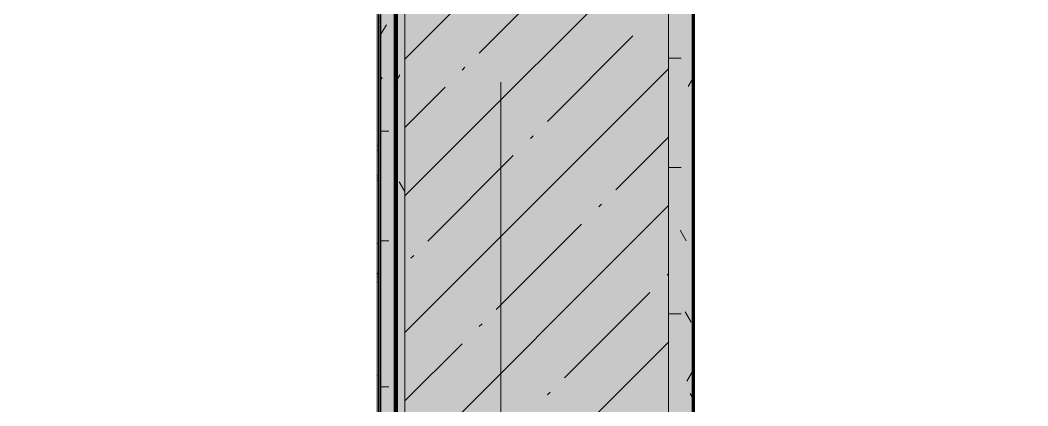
# Model space of a CAD drawing. Header units: millimetres. Extents: x -3817 to 677485, y -22715 to 103890.
# Drawn here: x 107053 to 107894, y 8845 to 9167 of the extents above; entities that cross this region are included whole.
import ezdxf

# ---------------------------------------------------------------- set-up
doc = ezdxf.new("R2010")
doc.units = ezdxf.units.MM
doc.layers.add('PDF _Геометрия', color=7, linetype='Continuous', true_color=0x1d1d1d)
doc.layers.add('PDF _Сплошная заливка', color=7, linetype='Continuous', true_color=0xffffff)

msp = doc.modelspace()

# ---------------------------------------------------------------- hatches: boundary and pattern name
at = {"layer": 'PDF _Сплошная заливка', "transparency": 33554559}
for points in [[(107394.45, 4311.35), (107593.58, 4311.35), (107593.58, 12511.35), (107373.58, 12511.35), (107373.58, 4311.35)], [(107353.58, 2061.35), (107373.58, 2061.35), (107373.58, 12291.35), (107353.58, 12291.35), (107353.58, 2081.35)]]:
    msp.add_hatch(color=256, dxfattribs=at).paths.add_polyline_path(points)

# ---------------------------------------------------------------- linework, layer by layer
at = {"layer": 'PDF _Геометрия', "color": 9, "lineweight": 9, "true_color": 0xc0c0c0}
for points in [[(107893.58, 12519.35), (107893.58, 12531.35), (105338.58, 12531.35), (105338.58, 12511.35), (107593.58, 12511.35), (107373.58, 12511.35), (105338.58, 12511.35), (105338.58, 12311.35), (107373.58, 12311.35), (107373.58, 4311.35), (107373.58, 2061.35), (107573.58, 2061.35), (107573.58, 4311.35), (107593.58, 4311.35), (107593.58, 4391.35), (107613.58, 4391.35)], [(107350.53, 8834.96), (107350.53, 8848.42), (107350.53, 8861.63), (107350.53, 8874.53), (107350.53, 8887.22), (107350.53, 8899.8), (107350.53, 8912.39), (107350.53, 8925.08), (107350.53, 8938), (107350.53, 8951.21), (107350.53, 8964.58), (107350.53, 8977.87), (107350.53, 8990.84), (107350.53, 9003.25), (107350.53, 9014.87), (107350.53, 9025.62), (107350.53, 9035.69), (107350.53, 9045.32), (107350.53, 9054.73), (107350.53, 9064.15), (107350.53, 9073.78), (107350.53, 9083.83), (107350.53, 9094.49), (107350.53, 9105.88), (107350.53, 9117.69), (107350.53, 9129.53), (107350.53, 9141), (107350.53, 9151.78), (107350.53, 9162), (107350.53, 9171.97)], [(107351.53, 9171.97), (107351.53, 9162), (107351.53, 9151.78), (107351.53, 9141), (107351.53, 9129.53), (107351.53, 9117.69), (107351.53, 9105.88), (107351.53, 9094.49), (107351.53, 9083.83), (107351.53, 9073.78), (107351.53, 9064.15), (107351.53, 9054.73), (107351.53, 9045.32), (107351.53, 9035.69), (107351.53, 9025.62), (107351.53, 9014.87), (107351.53, 9003.25), (107351.53, 8990.84), (107351.53, 8977.87), (107351.53, 8964.58), (107351.53, 8951.21), (107351.53, 8938), (107351.53, 8925.08), (107351.53, 8912.39), (107351.53, 8899.8), (107351.53, 8887.22), (107351.53, 8874.53), (107351.53, 8861.63), (107351.53, 8848.42), (107351.53, 8834.96)], [(107351.53, 9062.24), (107351.53, 9062.18), (107351.53, 9062.05), (107351.53, 9061.87), (107351.53, 9061.66), (107351.53, 9061.44), (107351.53, 9061.24), (107351.53, 9061.08), (107351.53, 9060.93), (107351.53, 9060.75), (107351.53, 9060.47), (107351.53, 9060.02), (107351.53, 9059.36), (107351.53, 9058.41), (107351.53, 9057.14), (107351.53, 9055.57), (107351.53, 9053.71), (107351.53, 9051.6), (107351.53, 9049.27), (107351.53, 9046.73), (107351.53, 9044.02), (107351.53, 9041.13), (107351.53, 9038.05), (107351.53, 9034.78), (107351.53, 9031.29), (107351.53, 9027.6), (107351.53, 9023.67), (107351.53, 9019.51), (107351.53, 9015.11), (107351.53, 9010.46), (107351.53, 9005.62), (107351.53, 9000.68), (107351.53, 8995.71), (107351.53, 8990.78), (107351.53, 8985.97), (107351.53, 8981.35), (107351.53, 8977.01), (107351.53, 8972.97), (107351.53, 8969.26), (107351.53, 8965.89), (107351.53, 8962.86), (107351.53, 8960.21), (107351.53, 8957.93), (107351.53, 8956.04), (107351.53, 8954.53), (107351.53, 8953.43), (107351.53, 8952.71), (107351.53, 8952.4), (107351.53, 8952.38), (107351.53, 8952.44), (107351.53, 8952.77), (107351.53, 8953.31), (107351.53, 8954), (107351.53, 8954.77), (107351.53, 8955.64), (107351.53, 8956.58), (107351.53, 8957.61), (107351.53, 8958.71), (107351.53, 8959.89), (107351.53, 8961.13), (107351.53, 8962.41), (107351.53, 8963.71), (107351.53, 8965.01), (107351.53, 8966.28), (107351.53, 8967.52), (107351.53, 8968.74), (107351.53, 8969.94), (107351.53, 8971.17), (107351.53, 8972.43), (107351.53, 8973.75), (107351.53, 8975.14), (107351.53, 8976.59), (107351.53, 8978.11), (107351.53, 8979.69), (107351.53, 8981.31), (107351.53, 8982.98), (107351.53, 8984.69), (107351.53, 8986.45), (107351.53, 8988.28), (107351.53, 8990.19), (107351.53, 8992.18), (107351.53, 8994.23), (107351.53, 8996.31), (107351.53, 8998.4), (107351.53, 9000.47), (107351.53, 9002.5), (107351.53, 9004.52), (107351.53, 9006.54), (107351.53, 9008.6), (107351.53, 9010.72), (107351.53, 9012.9), (107351.53, 9015.11), (107351.53, 9017.28), (107351.53, 9019.37), (107351.53, 9021.38), (107351.53, 9023.48), (107351.53, 9025.86), (107351.53, 9029.51), (107351.53, 9037.4), (107351.53, 9038.26), (107351.53, 9043.3), (107351.53, 9047.22), (107351.53, 9050.19), (107351.53, 9052.39), (107351.53, 9054.03), (107351.53, 9055.27), (107351.53, 9056.29), (107351.53, 9057.2), (107351.53, 9058), (107351.53, 9058.7), (107351.53, 9059.32), (107351.53, 9059.86), (107351.53, 9060.34), (107351.53, 9060.77), (107351.53, 9061.15), (107351.53, 9061.48), (107351.53, 9061.76), (107351.53, 9061.98), (107351.53, 9062.13), (107351.53, 9062.22), (107351.53, 9062.24), (107350.53, 9062.24), (107350.53, 9062.22), (107350.53, 9062.13), (107350.53, 9061.98), (107350.53, 9061.76), (107350.53, 9061.48), (107350.53, 9061.15), (107350.53, 9060.77), (107350.53, 9060.34), (107350.53, 9059.86), (107350.53, 9059.32), (107350.53, 9058.7), (107350.53, 9058), (107350.53, 9057.2), (107350.53, 9056.29), (107350.53, 9055.27), (107350.53, 9054.03), (107350.53, 9052.39), (107350.53, 9050.19), (107350.53, 9047.22), (107350.53, 9043.3), (107350.53, 9038.26), (107350.53, 9037.4), (107350.53, 9029.51), (107350.53, 9025.86), (107350.53, 9023.48), (107350.53, 9021.38), (107350.53, 9019.37), (107350.53, 9017.28), (107350.53, 9015.11), (107350.53, 9012.9), (107350.53, 9010.72), (107350.53, 9008.6), (107350.53, 9006.54), (107350.53, 9004.52), (107350.53, 9002.5), (107350.53, 9000.47), (107350.53, 8998.4), (107350.53, 8996.31), (107350.53, 8994.23), (107350.53, 8992.18), (107350.53, 8990.19), (107350.53, 8988.28), (107350.53, 8986.45), (107350.53, 8984.69), (107350.53, 8982.98), (107350.53, 8981.31), (107350.53, 8979.69), (107350.53, 8978.11), (107350.53, 8976.59), (107350.53, 8975.14), (107350.53, 8973.75), (107350.53, 8972.43), (107350.53, 8971.17), (107350.53, 8969.94), (107350.53, 8968.74), (107350.53, 8967.52), (107350.53, 8966.28), (107350.53, 8965.01), (107350.53, 8963.71), (107350.53, 8962.41), (107350.53, 8961.13), (107350.53, 8959.89), (107350.53, 8958.71), (107350.53, 8957.61), (107350.53, 8956.58), (107350.53, 8955.64), (107350.53, 8954.77), (107350.53, 8954), (107350.53, 8953.31), (107350.53, 8952.77), (107350.53, 8952.44), (107350.53, 8952.38), (107350.53, 8952.4), (107350.53, 8952.71), (107350.53, 8953.43), (107350.53, 8954.53), (107350.53, 8956.04), (107350.53, 8957.93), (107350.53, 8960.21), (107350.53, 8962.86), (107350.53, 8965.89), (107350.53, 8969.26), (107350.53, 8972.97), (107350.53, 8977.01), (107350.53, 8981.35), (107350.53, 8985.97), (107350.53, 8990.78), (107350.53, 8995.71), (107350.53, 9000.68), (107350.53, 9005.62), (107350.53, 9010.46), (107350.53, 9015.11), (107350.53, 9019.51), (107350.53, 9023.67), (107350.53, 9027.6), (107350.53, 9031.29), (107350.53, 9034.78), (107350.53, 9038.05), (107350.53, 9041.13), (107350.53, 9044.02), (107350.53, 9046.73), (107350.53, 9049.27), (107350.53, 9051.6), (107350.53, 9053.71), (107350.53, 9055.57), (107350.53, 9057.14), (107350.53, 9058.41), (107350.53, 9059.36), (107350.53, 9060.02), (107350.53, 9060.47), (107350.53, 9060.75), (107350.53, 9060.93), (107350.53, 9061.08), (107350.53, 9061.24), (107350.53, 9061.44), (107350.53, 9061.66), (107350.53, 9061.87), (107350.53, 9062.05), (107350.53, 9062.18), (107350.53, 9062.24)], [(107351.53, 9058.21), (107351.53, 9058.15), (107351.53, 9058.02), (107351.53, 9057.84), (107351.53, 9057.63), (107351.53, 9057.41), (107351.53, 9057.21), (107351.53, 9057.04), (107351.53, 9056.9), (107351.53, 9056.72), (107351.53, 9056.43), (107351.53, 9055.99), (107351.53, 9055.32), (107351.53, 9054.38), (107351.53, 9053.11), (107351.53, 9051.54), (107351.53, 9049.68), (107351.53, 9047.57), (107351.53, 9045.24), (107351.53, 9042.7), (107351.53, 9039.99), (107351.53, 9037.1), (107351.53, 9034.02), (107351.53, 9030.74), (107351.53, 9027.26), (107351.53, 9023.56), (107351.53, 9019.64), (107351.53, 9015.48), (107351.53, 9011.07), (107351.53, 9006.42), (107351.53, 9001.59), (107351.53, 8996.65), (107351.53, 8991.68), (107351.53, 8986.75), (107351.53, 8981.94), (107351.53, 8977.32), (107351.53, 8972.97), (107351.53, 8968.94), (107351.53, 8965.23), (107351.53, 8961.85), (107351.53, 8958.83), (107351.53, 8956.17), (107351.53, 8953.9), (107351.53, 8952), (107351.53, 8950.5), (107351.53, 8949.39), (107351.53, 8948.68), (107351.53, 8948.37), (107351.53, 8948.34), (107351.53, 8948.41), (107351.53, 8948.74), (107351.53, 8949.28), (107351.53, 8949.96), (107351.53, 8950.74), (107351.53, 8951.6), (107351.53, 8952.55), (107351.53, 8953.57), (107351.53, 8954.68), (107351.53, 8955.86), (107351.53, 8957.1), (107351.53, 8958.38), (107351.53, 8959.68), (107351.53, 8960.98), (107351.53, 8962.25), (107351.53, 8963.49), (107351.53, 8964.7), (107351.53, 8965.91), (107351.53, 8967.14), (107351.53, 8968.4), (107351.53, 8969.72), (107351.53, 8971.1), (107351.53, 8972.56), (107351.53, 8974.08), (107351.53, 8975.65), (107351.53, 8977.28), (107351.53, 8978.94), (107351.53, 8980.65), (107351.53, 8982.42), (107351.53, 8984.25), (107351.53, 8986.16), (107351.53, 8988.15), (107351.53, 8990.2), (107351.53, 8992.28), (107351.53, 8994.37), (107351.53, 8996.44), (107351.53, 8998.47), (107351.53, 9000.48), (107351.53, 9002.51), (107351.53, 9004.56), (107351.53, 9006.69), (107351.53, 9008.87), (107351.53, 9011.07), (107351.53, 9013.25), (107351.53, 9015.33), (107351.53, 9017.35), (107351.53, 9019.45), (107351.53, 9021.82), (107351.53, 9025.48), (107351.53, 9033.36), (107351.53, 9034.23), (107351.53, 9039.27), (107351.53, 9043.18), (107351.53, 9046.15), (107351.53, 9048.36), (107351.53, 9050), (107351.53, 9051.24), (107351.53, 9052.26), (107351.53, 9053.17), (107351.53, 9053.97), (107351.53, 9054.67), (107351.53, 9055.29), (107351.53, 9055.83), (107351.53, 9056.31), (107351.53, 9056.74), (107351.53, 9057.12), (107351.53, 9057.45), (107351.53, 9057.73), (107351.53, 9057.95), (107351.53, 9058.1), (107351.53, 9058.19), (107351.53, 9058.21), (107350.53, 9058.21), (107350.53, 9058.19), (107350.53, 9058.1), (107350.53, 9057.95), (107350.53, 9057.73), (107350.53, 9057.45), (107350.53, 9057.12), (107350.53, 9056.74), (107350.53, 9056.31), (107350.53, 9055.83), (107350.53, 9055.29), (107350.53, 9054.67), (107350.53, 9053.97), (107350.53, 9053.17), (107350.53, 9052.26), (107350.53, 9051.24), (107350.53, 9050), (107350.53, 9048.36), (107350.53, 9046.15), (107350.53, 9043.18), (107350.53, 9039.27), (107350.53, 9034.23), (107350.53, 9033.36), (107350.53, 9025.48), (107350.53, 9021.82), (107350.53, 9019.45), (107350.53, 9017.35), (107350.53, 9015.33), (107350.53, 9013.25), (107350.53, 9011.07), (107350.53, 9008.87), (107350.53, 9006.69), (107350.53, 9004.56), (107350.53, 9002.51), (107350.53, 9000.48), (107350.53, 8998.47), (107350.53, 8996.44), (107350.53, 8994.37), (107350.53, 8992.28), (107350.53, 8990.2), (107350.53, 8988.15), (107350.53, 8986.16), (107350.53, 8984.25), (107350.53, 8982.42), (107350.53, 8980.65), (107350.53, 8978.94), (107350.53, 8977.28), (107350.53, 8975.65), (107350.53, 8974.08), (107350.53, 8972.56), (107350.53, 8971.1), (107350.53, 8969.72), (107350.53, 8968.4), (107350.53, 8967.14), (107350.53, 8965.91), (107350.53, 8964.7), (107350.53, 8963.49), (107350.53, 8962.25), (107350.53, 8960.98), (107350.53, 8959.68), (107350.53, 8958.38), (107350.53, 8957.1), (107350.53, 8955.86), (107350.53, 8954.68), (107350.53, 8953.57), (107350.53, 8952.55), (107350.53, 8951.6), (107350.53, 8950.74), (107350.53, 8949.96), (107350.53, 8949.28), (107350.53, 8948.74), (107350.53, 8948.41), (107350.53, 8948.34), (107350.53, 8948.37), (107350.53, 8948.68), (107350.53, 8949.39), (107350.53, 8950.5), (107350.53, 8952), (107350.53, 8953.9), (107350.53, 8956.17), (107350.53, 8958.83), (107350.53, 8961.85), (107350.53, 8965.23), (107350.53, 8968.94), (107350.53, 8972.97), (107350.53, 8977.32), (107350.53, 8981.94), (107350.53, 8986.75), (107350.53, 8991.68), (107350.53, 8996.65), (107350.53, 9001.59), (107350.53, 9006.42), (107350.53, 9011.07), (107350.53, 9015.48), (107350.53, 9019.64), (107350.53, 9023.56), (107350.53, 9027.26), (107350.53, 9030.74), (107350.53, 9034.02), (107350.53, 9037.1), (107350.53, 9039.99), (107350.53, 9042.7), (107350.53, 9045.24), (107350.53, 9047.57), (107350.53, 9049.68), (107350.53, 9051.54), (107350.53, 9053.11), (107350.53, 9054.38), (107350.53, 9055.32), (107350.53, 9055.99), (107350.53, 9056.43), (107350.53, 9056.72), (107350.53, 9056.9), (107350.53, 9057.04), (107350.53, 9057.21), (107350.53, 9057.41), (107350.53, 9057.63), (107350.53, 9057.84), (107350.53, 9058.02), (107350.53, 9058.15), (107350.53, 9058.21)], [(107350.53, 9037.4), (107351.53, 9037.4)], [(107351.53, 9033.36), (107350.53, 9033.36)], [(107351.53, 8980.47), (107350.53, 8980.47)], [(107350.53, 8980.46), (107350.53, 8980.4), (107350.53, 8980.27), (107350.53, 8980.09), (107350.53, 8979.88), (107350.53, 8979.66), (107350.53, 8979.46), (107350.53, 8979.3), (107350.53, 8979.15), (107350.53, 8978.97), (107350.53, 8978.69), (107350.53, 8978.24), (107350.53, 8977.58), (107350.53, 8976.63), (107350.53, 8975.36), (107350.53, 8973.79), (107350.53, 8971.93), (107350.53, 8969.82), (107350.53, 8967.49), (107350.53, 8964.95), (107350.53, 8962.24), (107350.53, 8959.35), (107350.53, 8956.27), (107350.53, 8953), (107350.53, 8949.52), (107350.53, 8945.82), (107350.53, 8941.89), (107350.53, 8937.73), (107350.53, 8933.33), (107350.53, 8928.68), (107350.53, 8923.85), (107350.53, 8918.9), (107350.53, 8913.93), (107350.53, 8909), (107350.53, 8904.19), (107350.53, 8899.58), (107350.53, 8895.23), (107350.53, 8891.19), (107350.53, 8887.48), (107350.53, 8884.11), (107350.53, 8881.08), (107350.53, 8878.43), (107350.53, 8876.15), (107350.53, 8874.26), (107350.53, 8872.76), (107350.53, 8871.65), (107350.53, 8870.94), (107350.53, 8870.62), (107350.53, 8870.6), (107350.53, 8870.66), (107350.53, 8870.99), (107350.53, 8871.53), (107350.53, 8872.22), (107350.53, 8872.99), (107350.53, 8873.86), (107350.53, 8874.8), (107350.53, 8875.83), (107350.53, 8876.93), (107350.53, 8878.11), (107350.53, 8879.35), (107350.53, 8880.63), (107350.53, 8881.93), (107350.53, 8883.23), (107350.53, 8884.5), (107350.53, 8885.74), (107350.53, 8886.96), (107350.53, 8888.17), (107350.53, 8889.39), (107350.53, 8890.65), (107350.53, 8891.97), (107350.53, 8893.36), (107350.53, 8894.81), (107350.53, 8896.33), (107350.53, 8897.91), (107350.53, 8899.53), (107350.53, 8901.2), (107350.53, 8902.91), (107350.53, 8904.67), (107350.53, 8906.5), (107350.53, 8908.41), (107350.53, 8910.4), (107350.53, 8912.45), (107350.53, 8914.53), (107350.53, 8916.62), (107350.53, 8918.69), (107350.53, 8920.73), (107350.53, 8922.74), (107350.53, 8924.76), (107350.53, 8926.82), (107350.53, 8928.94), (107350.53, 8931.12), (107350.53, 8933.33), (107350.53, 8935.5), (107350.53, 8937.59), (107350.53, 8939.6), (107350.53, 8941.7), (107350.53, 8944.08), (107350.53, 8947.74), (107350.53, 8955.62), (107350.53, 8956.49), (107350.53, 8961.52), (107350.53, 8965.44), (107350.53, 8968.41), (107350.53, 8970.62), (107350.53, 8972.25), (107350.53, 8973.49), (107350.53, 8974.52), (107350.53, 8975.42), (107350.53, 8976.22), (107350.53, 8976.93), (107350.53, 8977.54), (107350.53, 8978.09), (107350.53, 8978.57), (107350.53, 8978.99), (107350.53, 8979.37), (107350.53, 8979.7), (107350.53, 8979.98), (107350.53, 8980.2), (107350.53, 8980.36), (107350.53, 8980.45), (107350.53, 8980.47)], [(107351.53, 8979.58), (107351.53, 8979.52), (107351.53, 8979.39), (107351.53, 8979.21), (107351.53, 8979), (107351.53, 8978.78), (107351.53, 8978.58), (107351.53, 8978.42), (107351.53, 8978.27), (107351.53, 8978.09), (107351.53, 8977.81), (107351.53, 8977.36), (107351.53, 8976.7), (107351.53, 8975.75), (107351.53, 8974.48), (107351.53, 8972.91), (107351.53, 8971.05), (107351.53, 8968.94), (107351.53, 8966.61), (107351.53, 8964.07), (107351.53, 8961.36), (107351.53, 8958.47), (107351.53, 8955.39), (107351.53, 8952.12), (107351.53, 8948.63), (107351.53, 8944.94), (107351.53, 8941.01), (107351.53, 8936.85), (107351.53, 8932.45), (107351.53, 8927.8), (107351.53, 8922.96), (107351.53, 8918.02), (107351.53, 8913.05), (107351.53, 8908.12), (107351.53, 8903.31), (107351.53, 8898.69), (107351.53, 8894.35), (107351.53, 8890.31), (107351.53, 8886.6), (107351.53, 8883.23), (107351.53, 8880.2), (107351.53, 8877.55), (107351.53, 8875.27), (107351.53, 8873.38), (107351.53, 8871.87), (107351.53, 8870.77), (107351.53, 8870.05), (107351.53, 8869.74), (107351.53, 8869.72), (107351.53, 8869.78), (107351.53, 8870.11), (107351.53, 8870.65), (107351.53, 8871.34), (107351.53, 8872.11), (107351.53, 8872.98), (107351.53, 8873.92), (107351.53, 8874.95), (107351.53, 8876.05), (107351.53, 8877.23), (107351.53, 8878.47), (107351.53, 8879.75), (107351.53, 8881.05), (107351.53, 8882.35), (107351.53, 8883.62), (107351.53, 8884.86), (107351.53, 8886.08), (107351.53, 8887.28), (107351.53, 8888.51), (107351.53, 8889.77), (107351.53, 8891.09), (107351.53, 8892.48), (107351.53, 8893.93), (107351.53, 8895.45), (107351.53, 8897.03), (107351.53, 8898.65), (107351.53, 8900.32), (107351.53, 8902.03), (107351.53, 8903.79), (107351.53, 8905.62), (107351.53, 8907.53), (107351.53, 8909.52), (107351.53, 8911.57), (107351.53, 8913.65), (107351.53, 8915.74), (107351.53, 8917.81), (107351.53, 8919.84), (107351.53, 8921.86), (107351.53, 8923.88), (107351.53, 8925.94), (107351.53, 8928.06), (107351.53, 8930.24), (107351.53, 8932.45), (107351.53, 8934.62), (107351.53, 8936.71), (107351.53, 8938.72), (107351.53, 8940.82), (107351.53, 8943.2), (107351.53, 8946.85), (107351.53, 8954.74), (107350.53, 8954.74), (107350.53, 8946.85), (107350.53, 8943.2), (107350.53, 8940.82), (107350.53, 8938.72), (107350.53, 8936.71), (107350.53, 8934.62), (107350.53, 8932.45), (107350.53, 8930.24), (107350.53, 8928.06), (107350.53, 8925.94), (107350.53, 8923.88), (107350.53, 8921.86), (107350.53, 8919.84), (107350.53, 8917.81), (107350.53, 8915.74), (107350.53, 8913.65), (107350.53, 8911.57), (107350.53, 8909.52), (107350.53, 8907.53), (107350.53, 8905.62), (107350.53, 8903.79), (107350.53, 8902.03), (107350.53, 8900.32), (107350.53, 8898.65), (107350.53, 8897.03), (107350.53, 8895.45), (107350.53, 8893.93), (107350.53, 8892.48), (107350.53, 8891.09), (107350.53, 8889.77), (107350.53, 8888.51), (107350.53, 8887.28), (107350.53, 8886.08), (107350.53, 8884.86), (107350.53, 8883.62), (107350.53, 8882.35), (107350.53, 8881.05), (107350.53, 8879.75), (107350.53, 8878.47), (107350.53, 8877.23), (107350.53, 8876.05), (107350.53, 8874.95), (107350.53, 8873.92), (107350.53, 8872.98), (107350.53, 8872.11), (107350.53, 8871.34), (107350.53, 8870.65), (107350.53, 8870.11), (107350.53, 8869.78), (107350.53, 8869.72), (107350.53, 8869.74), (107350.53, 8870.05), (107350.53, 8870.77), (107350.53, 8871.87), (107350.53, 8873.38), (107350.53, 8875.27), (107350.53, 8877.55), (107350.53, 8880.2), (107350.53, 8883.23), (107350.53, 8886.6), (107350.53, 8890.31), (107350.53, 8894.35), (107350.53, 8898.69), (107350.53, 8903.31), (107350.53, 8908.12), (107350.53, 8913.05), (107350.53, 8918.02), (107350.53, 8922.96), (107350.53, 8927.8), (107350.53, 8932.45), (107350.53, 8936.85), (107350.53, 8941.01), (107350.53, 8944.94), (107350.53, 8948.63), (107350.53, 8952.12), (107350.53, 8955.39), (107350.53, 8958.47), (107350.53, 8961.36), (107350.53, 8964.07), (107350.53, 8966.61), (107350.53, 8968.94), (107350.53, 8971.05), (107350.53, 8972.91), (107350.53, 8974.48), (107350.53, 8975.75), (107350.53, 8976.7), (107350.53, 8977.36), (107350.53, 8977.81), (107350.53, 8978.09), (107350.53, 8978.27), (107350.53, 8978.42), (107350.53, 8978.58), (107350.53, 8978.78), (107350.53, 8979), (107350.53, 8979.21), (107350.53, 8979.39), (107350.53, 8979.52), (107350.53, 8979.58)], [(107350.53, 8979.58), (107350.53, 8979.56), (107350.53, 8979.48), (107350.53, 8979.32), (107350.53, 8979.1), (107350.53, 8978.82), (107350.53, 8978.49), (107350.53, 8978.11), (107350.53, 8977.68), (107350.53, 8977.21), (107350.53, 8976.66), (107350.53, 8976.04), (107350.53, 8975.34), (107350.53, 8974.54), (107350.53, 8973.63), (107350.53, 8972.61), (107350.53, 8971.37), (107350.53, 8969.73), (107350.53, 8967.53), (107350.53, 8964.56), (107350.53, 8960.64), (107350.53, 8955.61)], [(107351.53, 8980.47), (107351.53, 8980.45), (107351.53, 8980.36), (107351.53, 8980.2), (107351.53, 8979.98), (107351.53, 8979.7), (107351.53, 8979.37), (107351.53, 8978.99), (107351.53, 8978.57), (107351.53, 8978.09), (107351.53, 8977.54), (107351.53, 8976.93), (107351.53, 8976.22), (107351.53, 8975.42), (107351.53, 8974.52), (107351.53, 8973.49), (107351.53, 8972.25), (107351.53, 8970.62), (107351.53, 8968.41), (107351.53, 8965.44), (107351.53, 8961.52), (107351.53, 8956.49), (107351.53, 8955.62), (107351.53, 8947.74), (107351.53, 8944.08), (107351.53, 8941.7), (107351.53, 8939.6), (107351.53, 8937.59), (107351.53, 8935.5), (107351.53, 8933.33), (107351.53, 8931.12), (107351.53, 8928.94), (107351.53, 8926.82), (107351.53, 8924.76), (107351.53, 8922.74), (107351.53, 8920.73), (107351.53, 8918.69), (107351.53, 8916.62), (107351.53, 8914.53), (107351.53, 8912.45), (107351.53, 8910.4), (107351.53, 8908.41), (107351.53, 8906.5), (107351.53, 8904.67), (107351.53, 8902.91), (107351.53, 8901.2), (107351.53, 8899.53), (107351.53, 8897.91), (107351.53, 8896.33), (107351.53, 8894.81), (107351.53, 8893.36), (107351.53, 8891.97), (107351.53, 8890.65), (107351.53, 8889.39), (107351.53, 8888.17), (107351.53, 8886.96), (107351.53, 8885.74), (107351.53, 8884.5), (107351.53, 8883.23), (107351.53, 8881.93), (107351.53, 8880.63), (107351.53, 8879.35), (107351.53, 8878.11), (107351.53, 8876.93), (107351.53, 8875.83), (107351.53, 8874.8), (107351.53, 8873.86), (107351.53, 8872.99), (107351.53, 8872.22), (107351.53, 8871.53), (107351.53, 8870.99), (107351.53, 8870.66), (107351.53, 8870.6), (107351.53, 8870.62), (107351.53, 8870.94), (107351.53, 8871.65), (107351.53, 8872.76), (107351.53, 8874.26), (107351.53, 8876.15), (107351.53, 8878.43), (107351.53, 8881.08), (107351.53, 8884.11), (107351.53, 8887.48), (107351.53, 8891.19), (107351.53, 8895.23), (107351.53, 8899.58), (107351.53, 8904.19), (107351.53, 8909), (107351.53, 8913.93), (107351.53, 8918.9), (107351.53, 8923.85), (107351.53, 8928.68), (107351.53, 8933.33), (107351.53, 8937.73), (107351.53, 8941.89), (107351.53, 8945.82), (107351.53, 8949.52), (107351.53, 8953), (107351.53, 8956.27), (107351.53, 8959.35), (107351.53, 8962.24), (107351.53, 8964.95), (107351.53, 8967.49), (107351.53, 8969.82), (107351.53, 8971.93), (107351.53, 8973.79), (107351.53, 8975.36), (107351.53, 8976.63), (107351.53, 8977.58), (107351.53, 8978.24), (107351.53, 8978.69), (107351.53, 8978.97), (107351.53, 8979.15), (107351.53, 8979.3), (107351.53, 8979.46), (107351.53, 8979.66), (107351.53, 8979.88), (107351.53, 8980.09), (107351.53, 8980.27), (107351.53, 8980.4), (107351.53, 8980.46)], [(107351.53, 8955.61), (107351.53, 8960.64), (107351.53, 8964.56), (107351.53, 8967.53), (107351.53, 8969.73), (107351.53, 8971.37), (107351.53, 8972.61), (107351.53, 8973.63), (107351.53, 8974.54), (107351.53, 8975.34), (107351.53, 8976.04), (107351.53, 8976.66), (107351.53, 8977.21), (107351.53, 8977.68), (107351.53, 8978.11), (107351.53, 8978.49), (107351.53, 8978.82), (107351.53, 8979.1), (107351.53, 8979.32), (107351.53, 8979.48), (107351.53, 8979.56), (107351.53, 8979.58)], [(107351.53, 8955.62), (107350.53, 8955.62)], [(107350.53, 8952.38), (107351.53, 8952.38)], [(107350.53, 8948.34), (107351.53, 8948.34)], [(107350.53, 8870.6), (107351.53, 8870.6)]]:
    msp.add_lwpolyline(points, dxfattribs=at)
for points in [[(105403.58, 2061.35), (107353.58, 2061.35), (107373.58, 2061.35), (107373.58, 12291.35), (107373.58, 12311.35), (105338.58, 12311.35), (105338.58, 12291.35), (107353.58, 12291.35), (107353.58, 2081.35), (105403.58, 2081.35)], [(107367.54, 2082.35), (107367.54, 12290.45), (107366.54, 12290.45), (107366.54, 2082.35)], [(107350.53, 9060.71), (107350.53, 9060.65), (107350.53, 9060.52), (107350.53, 9060.34), (107350.53, 9060.13), (107350.53, 9059.91), (107350.53, 9059.71), (107350.53, 9059.55), (107350.53, 9059.4), (107350.53, 9059.22), (107350.53, 9058.94), (107350.53, 9058.49), (107350.53, 9057.83), (107350.53, 9056.88), (107350.53, 9055.61), (107350.53, 9054.04), (107350.53, 9052.18), (107350.53, 9050.07), (107350.53, 9047.74), (107350.53, 9045.2), (107350.53, 9042.49), (107350.53, 9039.6), (107350.53, 9036.52), (107350.53, 9033.25), (107350.53, 9029.76), (107350.53, 9026.07), (107350.53, 9022.14), (107350.53, 9017.98), (107350.53, 9013.58), (107350.53, 9008.93), (107350.53, 9004.09), (107350.53, 8999.15), (107350.53, 8994.18), (107350.53, 8989.25), (107350.53, 8984.44), (107350.53, 8979.82), (107350.53, 8975.48), (107350.53, 8971.44), (107350.53, 8967.73), (107350.53, 8964.36), (107350.53, 8961.33), (107350.53, 8958.68), (107350.53, 8956.4), (107350.53, 8954.51), (107350.53, 8953), (107350.53, 8951.9), (107350.53, 8951.18), (107350.53, 8950.87), (107350.53, 8950.85), (107350.53, 8950.91), (107350.53, 8951.24), (107350.53, 8951.78), (107350.53, 8952.47), (107350.53, 8953.24), (107350.53, 8954.11), (107350.53, 8955.05), (107350.53, 8956.08), (107350.53, 8957.18), (107350.53, 8958.36), (107350.53, 8959.6), (107350.53, 8960.88), (107350.53, 8962.18), (107350.53, 8963.48), (107350.53, 8964.75), (107350.53, 8965.99), (107350.53, 8967.21), (107350.53, 8968.41), (107350.53, 8969.64), (107350.53, 8970.9), (107350.53, 8972.22), (107350.53, 8973.61), (107350.53, 8975.06), (107350.53, 8976.58), (107350.53, 8978.16), (107350.53, 8979.78), (107350.53, 8981.45), (107350.53, 8983.16), (107350.53, 8984.92), (107350.53, 8986.75), (107350.53, 8988.66), (107350.53, 8990.65), (107350.53, 8992.7), (107350.53, 8994.78), (107350.53, 8996.87), (107350.53, 8998.94), (107350.53, 9000.97), (107350.53, 9002.99), (107350.53, 9005.01), (107350.53, 9007.07), (107350.53, 9009.19), (107350.53, 9011.37), (107350.53, 9013.58), (107350.53, 9015.75), (107350.53, 9017.84), (107350.53, 9019.85), (107350.53, 9021.95), (107350.53, 9024.33), (107350.53, 9027.98), (107350.53, 9035.87), (107350.53, 9027.98), (107350.53, 9024.33), (107350.53, 9021.95), (107350.53, 9019.85), (107350.53, 9017.84), (107350.53, 9015.75), (107350.53, 9013.58), (107350.53, 9011.37), (107350.53, 9009.19), (107350.53, 9007.07), (107350.53, 9005.01), (107350.53, 9002.99), (107350.53, 9000.97), (107350.53, 8998.94), (107350.53, 8996.87), (107350.53, 8994.78), (107350.53, 8992.7), (107350.53, 8990.65), (107350.53, 8988.66), (107350.53, 8986.75), (107350.53, 8984.92), (107350.53, 8983.16), (107350.53, 8981.45), (107350.53, 8979.78), (107350.53, 8978.16), (107350.53, 8976.58), (107350.53, 8975.06), (107350.53, 8973.61), (107350.53, 8972.22), (107350.53, 8970.9), (107350.53, 8969.64), (107350.53, 8968.41), (107350.53, 8967.21), (107350.53, 8965.99), (107350.53, 8964.75), (107350.53, 8963.48), (107350.53, 8962.18), (107350.53, 8960.88), (107350.53, 8959.6), (107350.53, 8958.36), (107350.53, 8957.18), (107350.53, 8956.08), (107350.53, 8955.05), (107350.53, 8954.11), (107350.53, 8953.24), (107350.53, 8952.47), (107350.53, 8951.78), (107350.53, 8951.24), (107350.53, 8950.91), (107350.53, 8950.85), (107350.53, 8950.87), (107350.53, 8951.18), (107350.53, 8951.9), (107350.53, 8953), (107350.53, 8954.51), (107350.53, 8956.4), (107350.53, 8958.68), (107350.53, 8961.33), (107350.53, 8964.36), (107350.53, 8967.73), (107350.53, 8971.44), (107350.53, 8975.48), (107350.53, 8979.82), (107350.53, 8984.44), (107350.53, 8989.25), (107350.53, 8994.18), (107350.53, 8999.15), (107350.53, 9004.09), (107350.53, 9008.93), (107350.53, 9013.58), (107350.53, 9017.98), (107350.53, 9022.14), (107350.53, 9026.07), (107350.53, 9029.76), (107350.53, 9033.25), (107350.53, 9036.52), (107350.53, 9039.6), (107350.53, 9042.49), (107350.53, 9045.2), (107350.53, 9047.74), (107350.53, 9050.07), (107350.53, 9052.18), (107350.53, 9054.04), (107350.53, 9055.61), (107350.53, 9056.88), (107350.53, 9057.83), (107350.53, 9058.49), (107350.53, 9058.94), (107350.53, 9059.22), (107350.53, 9059.4), (107350.53, 9059.55), (107350.53, 9059.71), (107350.53, 9059.91), (107350.53, 9060.13), (107350.53, 9060.34), (107350.53, 9060.52), (107350.53, 9060.65)], [(107350.53, 9036.73), (107350.53, 9041.77), (107350.53, 9045.69), (107350.53, 9048.66), (107350.53, 9050.86), (107350.53, 9052.5), (107350.53, 9053.74), (107350.53, 9054.76), (107350.53, 9055.67), (107350.53, 9056.47), (107350.53, 9057.17), (107350.53, 9057.79), (107350.53, 9058.34), (107350.53, 9058.81), (107350.53, 9059.24), (107350.53, 9059.62), (107350.53, 9059.95), (107350.53, 9060.23), (107350.53, 9060.45), (107350.53, 9060.61), (107350.53, 9060.69), (107350.53, 9060.71), (107350.53, 9060.69), (107350.53, 9060.61), (107350.53, 9060.45), (107350.53, 9060.23), (107350.53, 9059.95), (107350.53, 9059.62), (107350.53, 9059.24), (107350.53, 9058.81), (107350.53, 9058.34), (107350.53, 9057.79), (107350.53, 9057.17), (107350.53, 9056.47), (107350.53, 9055.67), (107350.53, 9054.76), (107350.53, 9053.74), (107350.53, 9052.5), (107350.53, 9050.86), (107350.53, 9048.66), (107350.53, 9045.69), (107350.53, 9041.77)], [(107351.53, 9060.71), (107351.53, 9060.69), (107351.53, 9060.61), (107351.53, 9060.45), (107351.53, 9060.23), (107351.53, 9059.95), (107351.53, 9059.62), (107351.53, 9059.24), (107351.53, 9058.81), (107351.53, 9058.34), (107351.53, 9057.79), (107351.53, 9057.17), (107351.53, 9056.47), (107351.53, 9055.67), (107351.53, 9054.76), (107351.53, 9053.74), (107351.53, 9052.5), (107351.53, 9050.86), (107351.53, 9048.66), (107351.53, 9045.69), (107351.53, 9041.77), (107351.53, 9036.73), (107351.53, 9041.77), (107351.53, 9045.69), (107351.53, 9048.66), (107351.53, 9050.86), (107351.53, 9052.5), (107351.53, 9053.74), (107351.53, 9054.76), (107351.53, 9055.67), (107351.53, 9056.47), (107351.53, 9057.17), (107351.53, 9057.79), (107351.53, 9058.34), (107351.53, 9058.81), (107351.53, 9059.24), (107351.53, 9059.62), (107351.53, 9059.95), (107351.53, 9060.23), (107351.53, 9060.45), (107351.53, 9060.61), (107351.53, 9060.69)], [(107351.53, 9035.87), (107351.53, 9027.98), (107351.53, 9024.33), (107351.53, 9021.95), (107351.53, 9019.85), (107351.53, 9017.84), (107351.53, 9015.75), (107351.53, 9013.58), (107351.53, 9011.37), (107351.53, 9009.19), (107351.53, 9007.07), (107351.53, 9005.01), (107351.53, 9002.99), (107351.53, 9000.97), (107351.53, 8998.94), (107351.53, 8996.87), (107351.53, 8994.78), (107351.53, 8992.7), (107351.53, 8990.65), (107351.53, 8988.66), (107351.53, 8986.75), (107351.53, 8984.92), (107351.53, 8983.16), (107351.53, 8981.45), (107351.53, 8979.78), (107351.53, 8978.16), (107351.53, 8976.58), (107351.53, 8975.06), (107351.53, 8973.61), (107351.53, 8972.22), (107351.53, 8970.9), (107351.53, 8969.64), (107351.53, 8968.41), (107351.53, 8967.21), (107351.53, 8965.99), (107351.53, 8964.75), (107351.53, 8963.48), (107351.53, 8962.18), (107351.53, 8960.88), (107351.53, 8959.6), (107351.53, 8958.36), (107351.53, 8957.18), (107351.53, 8956.08), (107351.53, 8955.05), (107351.53, 8954.11), (107351.53, 8953.24), (107351.53, 8952.47), (107351.53, 8951.78), (107351.53, 8951.24), (107351.53, 8950.91), (107351.53, 8950.85), (107351.53, 8950.87), (107351.53, 8951.18), (107351.53, 8951.9), (107351.53, 8953), (107351.53, 8954.51), (107351.53, 8956.4), (107351.53, 8958.68), (107351.53, 8961.33), (107351.53, 8964.36), (107351.53, 8967.73), (107351.53, 8971.44), (107351.53, 8975.48), (107351.53, 8979.82), (107351.53, 8984.44), (107351.53, 8989.25), (107351.53, 8994.18), (107351.53, 8999.15), (107351.53, 9004.09), (107351.53, 9008.93), (107351.53, 9013.58), (107351.53, 9017.98), (107351.53, 9022.14), (107351.53, 9026.07), (107351.53, 9029.76), (107351.53, 9033.25), (107351.53, 9036.52), (107351.53, 9039.6), (107351.53, 9042.49), (107351.53, 9045.2), (107351.53, 9047.74), (107351.53, 9050.07), (107351.53, 9052.18), (107351.53, 9054.04), (107351.53, 9055.61), (107351.53, 9056.88), (107351.53, 9057.83), (107351.53, 9058.49), (107351.53, 9058.94), (107351.53, 9059.22), (107351.53, 9059.4), (107351.53, 9059.55), (107351.53, 9059.71), (107351.53, 9059.91), (107351.53, 9060.13), (107351.53, 9060.34), (107351.53, 9060.52), (107351.53, 9060.65), (107351.53, 9060.71), (107351.53, 9060.65), (107351.53, 9060.52), (107351.53, 9060.34), (107351.53, 9060.13), (107351.53, 9059.91), (107351.53, 9059.71), (107351.53, 9059.55), (107351.53, 9059.4), (107351.53, 9059.22), (107351.53, 9058.94), (107351.53, 9058.49), (107351.53, 9057.83), (107351.53, 9056.88), (107351.53, 9055.61), (107351.53, 9054.04), (107351.53, 9052.18), (107351.53, 9050.07), (107351.53, 9047.74), (107351.53, 9045.2), (107351.53, 9042.49), (107351.53, 9039.6), (107351.53, 9036.52), (107351.53, 9033.25), (107351.53, 9029.76), (107351.53, 9026.07), (107351.53, 9022.14), (107351.53, 9017.98), (107351.53, 9013.58), (107351.53, 9008.93), (107351.53, 9004.09), (107351.53, 8999.15), (107351.53, 8994.18), (107351.53, 8989.25), (107351.53, 8984.44), (107351.53, 8979.82), (107351.53, 8975.48), (107351.53, 8971.44), (107351.53, 8967.73), (107351.53, 8964.36), (107351.53, 8961.33), (107351.53, 8958.68), (107351.53, 8956.4), (107351.53, 8954.51), (107351.53, 8953), (107351.53, 8951.9), (107351.53, 8951.18), (107351.53, 8950.87), (107351.53, 8950.85), (107351.53, 8950.91), (107351.53, 8951.24), (107351.53, 8951.78), (107351.53, 8952.47), (107351.53, 8953.24), (107351.53, 8954.11), (107351.53, 8955.05), (107351.53, 8956.08), (107351.53, 8957.18), (107351.53, 8958.36), (107351.53, 8959.6), (107351.53, 8960.88), (107351.53, 8962.18), (107351.53, 8963.48), (107351.53, 8964.75), (107351.53, 8965.99), (107351.53, 8967.21), (107351.53, 8968.41), (107351.53, 8969.64), (107351.53, 8970.9), (107351.53, 8972.22), (107351.53, 8973.61), (107351.53, 8975.06), (107351.53, 8976.58), (107351.53, 8978.16), (107351.53, 8979.78), (107351.53, 8981.45), (107351.53, 8983.16), (107351.53, 8984.92), (107351.53, 8986.75), (107351.53, 8988.66), (107351.53, 8990.65), (107351.53, 8992.7), (107351.53, 8994.78), (107351.53, 8996.87), (107351.53, 8998.94), (107351.53, 9000.97), (107351.53, 9002.99), (107351.53, 9005.01), (107351.53, 9007.07), (107351.53, 9009.19), (107351.53, 9011.37), (107351.53, 9013.58), (107351.53, 9015.75), (107351.53, 9017.84), (107351.53, 9019.85), (107351.53, 9021.95), (107351.53, 9024.33), (107351.53, 9027.98)], [(107351.53, 9035.87), (107350.53, 9035.87)]]:
    msp.add_lwpolyline(points, close=True, dxfattribs=at)
at = {"layer": 'PDF _Геометрия', "color": 171, "lineweight": 70, "true_color": 0x8080ff}
msp.add_lwpolyline([(107366.54, 2082.35), (107366.54, 12290.45), (107365.54, 12290.45), (107365.54, 2082.35)], close=True, dxfattribs=at)
at = {"layer": 'PDF _Геометрия', "color": 7, "lineweight": 9}
msp.add_lwpolyline([(107593.58, 4391.35), (107593.58, 12291.35)], close=True, dxfattribs=at)
for points in [[(107613.58, 4391.35), (107613.58, 12290.35)], [(107352.58, 9171.31), (107352.58, 9165.45), (107352.58, 9162.9), (107352.58, 9159.52), (107352.58, 9155.57), (107352.58, 9151.29), (107352.58, 9146.92), (107352.58, 9142.72), (107352.58, 9138.93), (107352.58, 9135.79), (107352.58, 9133.55), (107352.58, 9131.42), (107352.58, 9129.9), (107352.58, 9128.86), (107352.58, 9128.16), (107352.58, 9127.7), (107352.58, 9127.33), (107352.58, 9126.94), (107352.58, 9126.41), (107352.58, 9125.6), (107352.58, 9124.4), (107352.58, 9122.67), (107352.58, 9120.29), (107352.58, 9117.15), (107352.58, 9113.1), (107352.58, 9108.04), (107352.58, 9103.69), (107352.58, 9099.39), (107352.58, 9095.11), (107352.58, 9090.87), (107352.58, 9086.66), (107352.58, 9082.46), (107352.58, 9078.28), (107352.58, 9074.11), (107352.58, 9069.94), (107352.58, 9065.77), (107352.58, 9061.59), (107352.58, 9057.41), (107352.58, 9053.21), (107352.58, 9048.99), (107352.58, 9044.74), (107352.58, 9040.46), (107352.58, 9036.14), (107352.58, 9031.79), (107352.58, 9027.38), (107352.58, 9022.92), (107352.58, 9018.41), (107352.58, 9013.83), (107352.58, 9009.19), (107352.58, 9004.48), (107352.58, 8999.68), (107352.58, 8994.81), (107352.58, 8989.84), (107352.58, 8984.79), (107352.58, 8979.63), (107352.58, 8974.38), (107352.58, 8969.01), (107352.58, 8963.53), (107352.58, 8957.93), (107352.58, 8952.21), (107352.58, 8946.36), (107352.58, 8940.38), (107352.58, 8934.25), (107352.58, 8927.99), (107352.58, 8921.57), (107352.58, 8915), (107352.58, 8908.27), (107352.58, 8901.37), (107352.58, 8896.73), (107352.58, 8892.04), (107352.58, 8887.3), (107352.58, 8882.52), (107352.58, 8877.7), (107352.58, 8872.85), (107352.58, 8867.97), (107352.58, 8863.06), (107352.58, 8858.13), (107352.58, 8853.17), (107352.58, 8848.21), (107352.58, 8843.23)], [(107352.58, 8508.15), (107352.58, 8866.54), (107352.58, 8869.92), (107352.58, 8873.29), (107352.58, 8876.65), (107352.58, 8880.01), (107352.58, 8883.37), (107352.58, 8886.74), (107352.58, 8890.11), (107352.58, 8893.49), (107352.58, 8896.89), (107352.58, 8900.3), (107352.58, 8903.73), (107352.58, 8907.18), (107352.58, 8910.66), (107352.58, 8914.17), (107352.58, 8917.7), (107352.58, 8921.27), (107352.58, 8924.88), (107352.58, 8928.53), (107352.58, 8932.22), (107352.58, 8935.95), (107352.58, 8939.73), (107352.58, 8943.57), (107352.58, 8947.46), (107352.58, 8951.41), (107352.58, 8955.42), (107352.58, 8959.49), (107352.58, 8963.63), (107352.58, 8967.84), (107352.58, 8972.12), (107352.58, 8976.48), (107352.58, 8980.91), (107352.58, 8985.43), (107352.58, 8990.03), (107352.58, 8994.72), (107352.58, 8999.5), (107352.58, 9004.37), (107352.58, 9009.34), (107352.58, 9014.41), (107352.58, 9019.58), (107352.58, 9024.85), (107352.58, 9030.24), (107352.58, 9035.73), (107352.58, 9041.34), (107352.58, 9047.07), (107352.58, 9052.91), (107352.58, 9056.77), (107352.58, 9060.65), (107352.58, 9064.55), (107352.58, 9068.47), (107352.58, 9072.41), (107352.58, 9076.37), (107352.58, 9080.33), (107352.58, 9084.31), (107352.58, 9088.3), (107352.58, 9092.3), (107352.58, 9096.3), (107352.58, 9100.3), (107352.58, 9104.3), (107352.58, 9108.29), (107352.58, 9112.28), (107352.58, 9116.26), (107352.58, 9120.23), (107352.58, 9124.19), (107352.58, 9128.14), (107352.58, 9132.06), (107352.58, 9135.97), (107352.58, 9139.85), (107352.58, 9143.71), (107352.58, 9147.54), (107352.58, 9151.34), (107352.58, 9155.12), (107352.58, 9158.85), (107352.58, 9162.55), (107352.58, 9166.21), (107352.58, 9169.83)], [(107352.58, 9169.83), (107352.58, 9166.21), (107352.58, 9162.55), (107352.58, 9158.85), (107352.58, 9155.12), (107352.58, 9151.34), (107352.58, 9147.54), (107352.58, 9143.71), (107352.58, 9139.85), (107352.58, 9135.97), (107352.58, 9132.06), (107352.58, 9128.14), (107352.58, 9124.19), (107352.58, 9120.23), (107352.58, 9116.26), (107352.58, 9112.28), (107352.58, 9108.29), (107352.58, 9104.3), (107352.58, 9100.3), (107352.58, 9096.3), (107352.58, 9092.3), (107352.58, 9088.3), (107352.58, 9084.31), (107352.58, 9080.33), (107352.58, 9076.37), (107352.58, 9072.41), (107352.58, 9068.47), (107352.58, 9064.55), (107352.58, 9060.65), (107352.58, 9056.77), (107352.58, 9052.91), (107352.58, 9047.07), (107352.58, 9041.34), (107352.58, 9035.73), (107352.58, 9030.24), (107352.58, 9024.85), (107352.58, 9019.58), (107352.58, 9014.41), (107352.58, 9009.34), (107352.58, 9004.37), (107352.58, 8999.5), (107352.58, 8994.72), (107352.58, 8990.03), (107352.58, 8985.43), (107352.58, 8980.91), (107352.58, 8976.48), (107352.58, 8972.12), (107352.58, 8967.84), (107352.58, 8963.63), (107352.58, 8959.49), (107352.58, 8955.42), (107352.58, 8951.41), (107352.58, 8947.46), (107352.58, 8943.57), (107352.58, 8939.73), (107352.58, 8935.95), (107352.58, 8932.22), (107352.58, 8928.53), (107352.58, 8924.88), (107352.58, 8921.27), (107352.58, 8917.7), (107352.58, 8914.17), (107352.58, 8910.66), (107352.58, 8907.18), (107352.58, 8903.73), (107352.58, 8900.3), (107352.58, 8896.89), (107352.58, 8893.49), (107352.58, 8890.11), (107352.58, 8886.74), (107352.58, 8883.37), (107352.58, 8880.01), (107352.58, 8876.65), (107352.58, 8873.29), (107352.58, 8869.92), (107352.58, 8866.54), (107352.58, 8508.15)], [(107352.58, 8968.57), (107352.58, 8970.56), (107352.58, 8972.63), (107352.58, 8974.78), (107352.58, 8977.01), (107352.58, 8979.31), (107352.58, 8981.68), (107352.58, 8984.12), (107352.58, 8986.63), (107352.58, 8989.2), (107352.58, 8991.83), (107352.58, 8994.52), (107352.58, 8997.27), (107352.58, 9000.07), (107352.58, 9002.92), (107352.58, 9005.18), (107352.58, 9006.74), (107352.58, 9008), (107352.58, 9009.3), (107352.58, 9011.02), (107352.58, 9015.84), (107352.58, 9020.53), (107352.58, 9025.07), (107352.58, 9029.43), (107352.58, 9033.6), (107352.58, 9037.54), (107352.58, 9041.26), (107352.58, 9044.71), (107352.58, 9047.89), (107352.58, 9050.76), (107352.58, 9053.32), (107352.58, 9055.54), (107352.58, 9059.48), (107352.58, 9063.18), (107352.58, 9066.64), (107352.58, 9069.87), (107352.58, 9072.87), (107352.58, 9075.65), (107352.58, 9078.23), (107352.58, 9080.6), (107352.58, 9082.78), (107352.58, 9084.77), (107352.58, 9086.58), (107352.58, 9088.22), (107352.58, 9089.7)]]:
    msp.add_lwpolyline(points, dxfattribs=at)
at = {"layer": 'PDF _Геометрия', "color": 231, "lineweight": 70, "true_color": 0xff80c0}
msp.add_lwpolyline([(107613.58, 4391.35), (107614.58, 4391.35), (107614.58, 12290.35)], dxfattribs=at)
at = {"layer": 'PDF _Геометрия', "color": 231, "lineweight": 9, "true_color": 0xff80c0}
msp.add_lwpolyline([(107614.58, 12290.35), (107613.58, 12290.35), (107613.58, 4391.35)], dxfattribs=at)
at = {"layer": 'PDF _Геометрия', "lineweight": 9}
for points in [[(107373.58, 9134.2), (107593.58, 9354.2)], [(107373.58, 9020.16), (107593.58, 9240.16)], [(107435.62, 9139.22), (107506.9, 9210.5)], [(107492.64, 9082.2), (107563.92, 9153.48)], [(107373.58, 8906.11), (107593.58, 9126.11)], [(107421.36, 9124.97), (107423.73, 9127.34)], [(107373.58, 9077.18), (107407.11, 9110.71)], [(107478.39, 9067.94), (107480.76, 9070.31)], [(107549.67, 9025.17), (107593.58, 9069.08)], [(107392.85, 8982.4), (107464.13, 9053.68)], [(107373.58, 8792.06), (107593.58, 9012.06)], [(107535.41, 9010.92), (107537.78, 9013.29)], [(107449.87, 8925.38), (107521.15, 8996.66)], [(107378.59, 8968.15), (107380.96, 8970.52)], [(107592.44, 8953.89), (107593.58, 8955.03)], [(107506.9, 8868.35), (107578.18, 8939.64)], [(107435.62, 8911.12), (107437.99, 8913.49)], [(107373.58, 8678.01), (107593.58, 8898.01)], [(107373.58, 8849.08), (107421.36, 8896.87)], [(107492.64, 8854.1), (107495.01, 8856.47)]]:
    msp.add_lwpolyline(points, dxfattribs=at)
at = {"layer": 'PDF _Геометрия', "color": 253, "lineweight": 9, "true_color": 0x9b9b9b}
for points in [[(107358.17, 9162.84), (107353.58, 9154.89)], [(107594.14, 9135.11), (107604.2, 9135.11)], [(107354.57, 9117.69), (107353.58, 9119.42)], [(107369.32, 9121.2), (107364.3, 9112.49)], [(107613.58, 9117.54), (107610.03, 9111.4)], [(107353.58, 9074.15), (107360.35, 9074.15)], [(107594.14, 9043.67), (107604.2, 9043.67)], [(107373.58, 9023.82), (107368.87, 9031.97)], [(107608.47, 8982.72), (107603.45, 8991.43)], [(107353.58, 8982.71), (107360.35, 8982.71)], [(107594.14, 8921.75), (107604.2, 8921.75)], [(107612.56, 8914.69), (107607.53, 8923.4)], [(107613.58, 8873.7), (107608.94, 8865.66)], [(107353.58, 8860.79), (107360.35, 8860.79)], [(107613.58, 8851.96), (107611.61, 8855.37)]]:
    msp.add_lwpolyline(points, dxfattribs=at)
at = {"layer": 'PDF _Геометрия', "color": 253, "lineweight": 9, "true_color": 0xaaaaaa}
msp.add_lwpolyline([(107453.58, 8479.86), (107453.58, 9114.86)], dxfattribs=at)
at = {"layer": 'PDF _Сплошная заливка', "lineweight": 35, "transparency": 33554559}
msp.add_solid([(107613.58, 4391.35), (107613.58, 12291.35), (107593.58, 4391.35), (107593.58, 12291.35)], dxfattribs=at)

doc.saveas('drawing.dxf')
